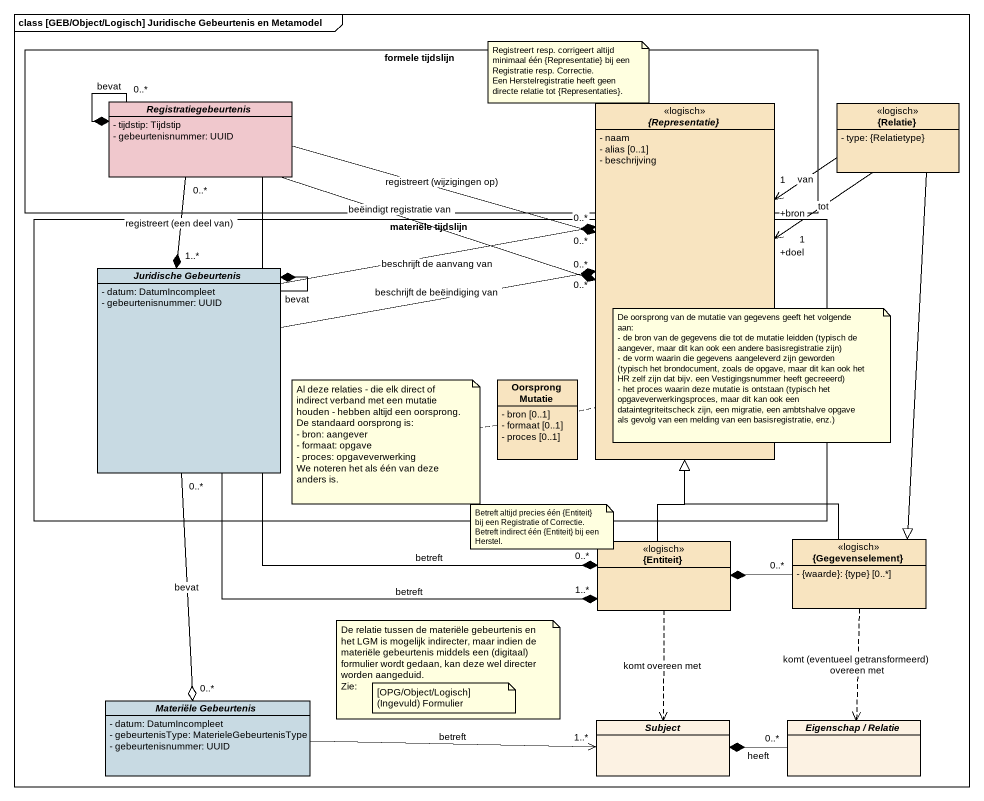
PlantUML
@startuml
mainframe class [GEB/Object/Logisch] Juridische Gebeurtenis en Metamodel
hide circle
hide empty members
skinparam classAttributeIconSize 0
rectangle "formele tijdslijn" as formele_tijdslijn {
  abstract class Registratiegebeurtenis #F0C8CD {
    - tijdstip: Tijdstip
    - gebeurtenisnummer: UUID
  }
}
abstract class "{Representatie}" as Representatie <<logisch>> #F8E4C0 {
  - naam
  - alias [0..1]
  - beschrijving
}
class "{Relatie}" as Relatie <<logisch>> #F8E4C0 {
  - type: {Relatietype}
}
rectangle "materiële tijdslijn" as materiële_tijdslijn {
  abstract class "Juridische Gebeurtenis" as Juridische_Gebeurtenis #C8DAE3 {
    - datum: DatumIncompleet
    - gebeurtenisnummer: UUID
  }
  class "Oorsprong Mutatie" as Oorsprong_Mutatie #F8E4C0 {
    - bron [0..1]
    - formaat [0..1]
    - proces [0..1]
  }
}
class "{Entiteit}" as Entiteit <<logisch>> #F8E4C0
class "{Gegevenselement}" as Gegevenselement <<logisch>> #F8E4C0 {
  - {waarde}: {type} [0..*]
}
abstract class "Materiële Gebeurtenis" as Materiële_Gebeurtenis #C8DAE3 {
  - datum: DatumIncompleet
  - gebeurtenisType: MaterieleGebeurtenisType
  - gebeurtenisnummer: UUID
}
abstract class Subject #FCF2E3
abstract class "Eigenschap / Relatie" as Eigenschap_Relatie #FCF2E3
Registratiegebeurtenis "0..*" --* Registratiegebeurtenis : bevat
Registratiegebeurtenis -right-* "0..*" Representatie : beëindigt registratie van
Registratiegebeurtenis -right-* "0..*" Representatie : registreert (wijzigingen op)
Registratiegebeurtenis "0..*" --* "1..*" Juridische_Gebeurtenis : registreert (een deel van)
Registratiegebeurtenis --* "0..*" Entiteit : betreft
Relatie --> "+bron\n1" Representatie : van
Relatie --> "+doel\n1" Representatie : tot
Relatie --|> Gegevenselement
Juridische_Gebeurtenis -right-* "0..*" Representatie : beschrijft de aanvang van
Juridische_Gebeurtenis -right-* "0..*" Representatie : beschrijft de beëindiging van
Juridische_Gebeurtenis --* Juridische_Gebeurtenis : bevat
Juridische_Gebeurtenis -right-* "1..*" Entiteit : betreft
Juridische_Gebeurtenis "0..*" --o "0..*" Materiële_Gebeurtenis : bevat
Entiteit -up-|> Representatie
Entiteit ..> Subject : komt overeen met
Gegevenselement -up-|> Representatie
Gegevenselement "0..*" -left-* Entiteit
Gegevenselement ..> Eigenschap_Relatie : komt (eventueel getransformeerd) overeen met
Materiële_Gebeurtenis -right-> "1..*" Subject : betreft
Eigenschap_Relatie "0..*" -left-* Subject : heeft
note as N1
  Registreert resp. corrigeert altijd minimaal één {Representatie} bij een Registratie resp. Correctie.
  Een Herstelregistratie heeft geen directe relatie tot {Representaties}.
end note
note right of Oorsprong_Mutatie
  De oorsprong van de mutatie van gegevens geeft het volgende aan:
  - de bron van de gegevens die tot de mutatie leidden (typisch de aangever, maar dit kan ook een andere basisregistratie zijn)
  - de vorm waarin die gegevens aangeleverd zijn geworden (typisch het brondocument, zoals de opgave, maar dit kan ook het HR zelf zijn dat bijv. een Vestigingsnummer heeft gecreeerd)
  - het proces waarin deze mutatie is ontstaan (typisch het opgaveverwerkingsproces, maar dit kan ook een dataintegriteitscheck zijn, een migratie, een ambtshalve opgave als gevolg van een melding van een basisregistratie, enz.)
end note
note left of Oorsprong_Mutatie
  Al deze relaties - die elk direct of indirect verband met een mutatie houden - hebben altijd een oorsprong.
  De standaard oorsprong is:
  - bron: aangever
  - formaat: opgave
  - proces: opgaveverwerking
  We noteren het als één van deze anders is.
end note
note as N4
  Betreft altijd precies één {Entiteit} bij een Registratie of Correctie.
  Betreft indirect één {Entiteit} bij een Herstel.
end note
note as N5
  De relatie tussen de materiële gebeurtenis en het LGM is mogelijk indirecter, maar indien de materiële gebeurtenis middels een (digitaal) formulier wordt gedaan, kan deze wel directer worden aangeduid.
  Zie:
end note
note as N6
  [OPG/Object/Logisch] (Ingevuld) Formulier
end note
@enduml
